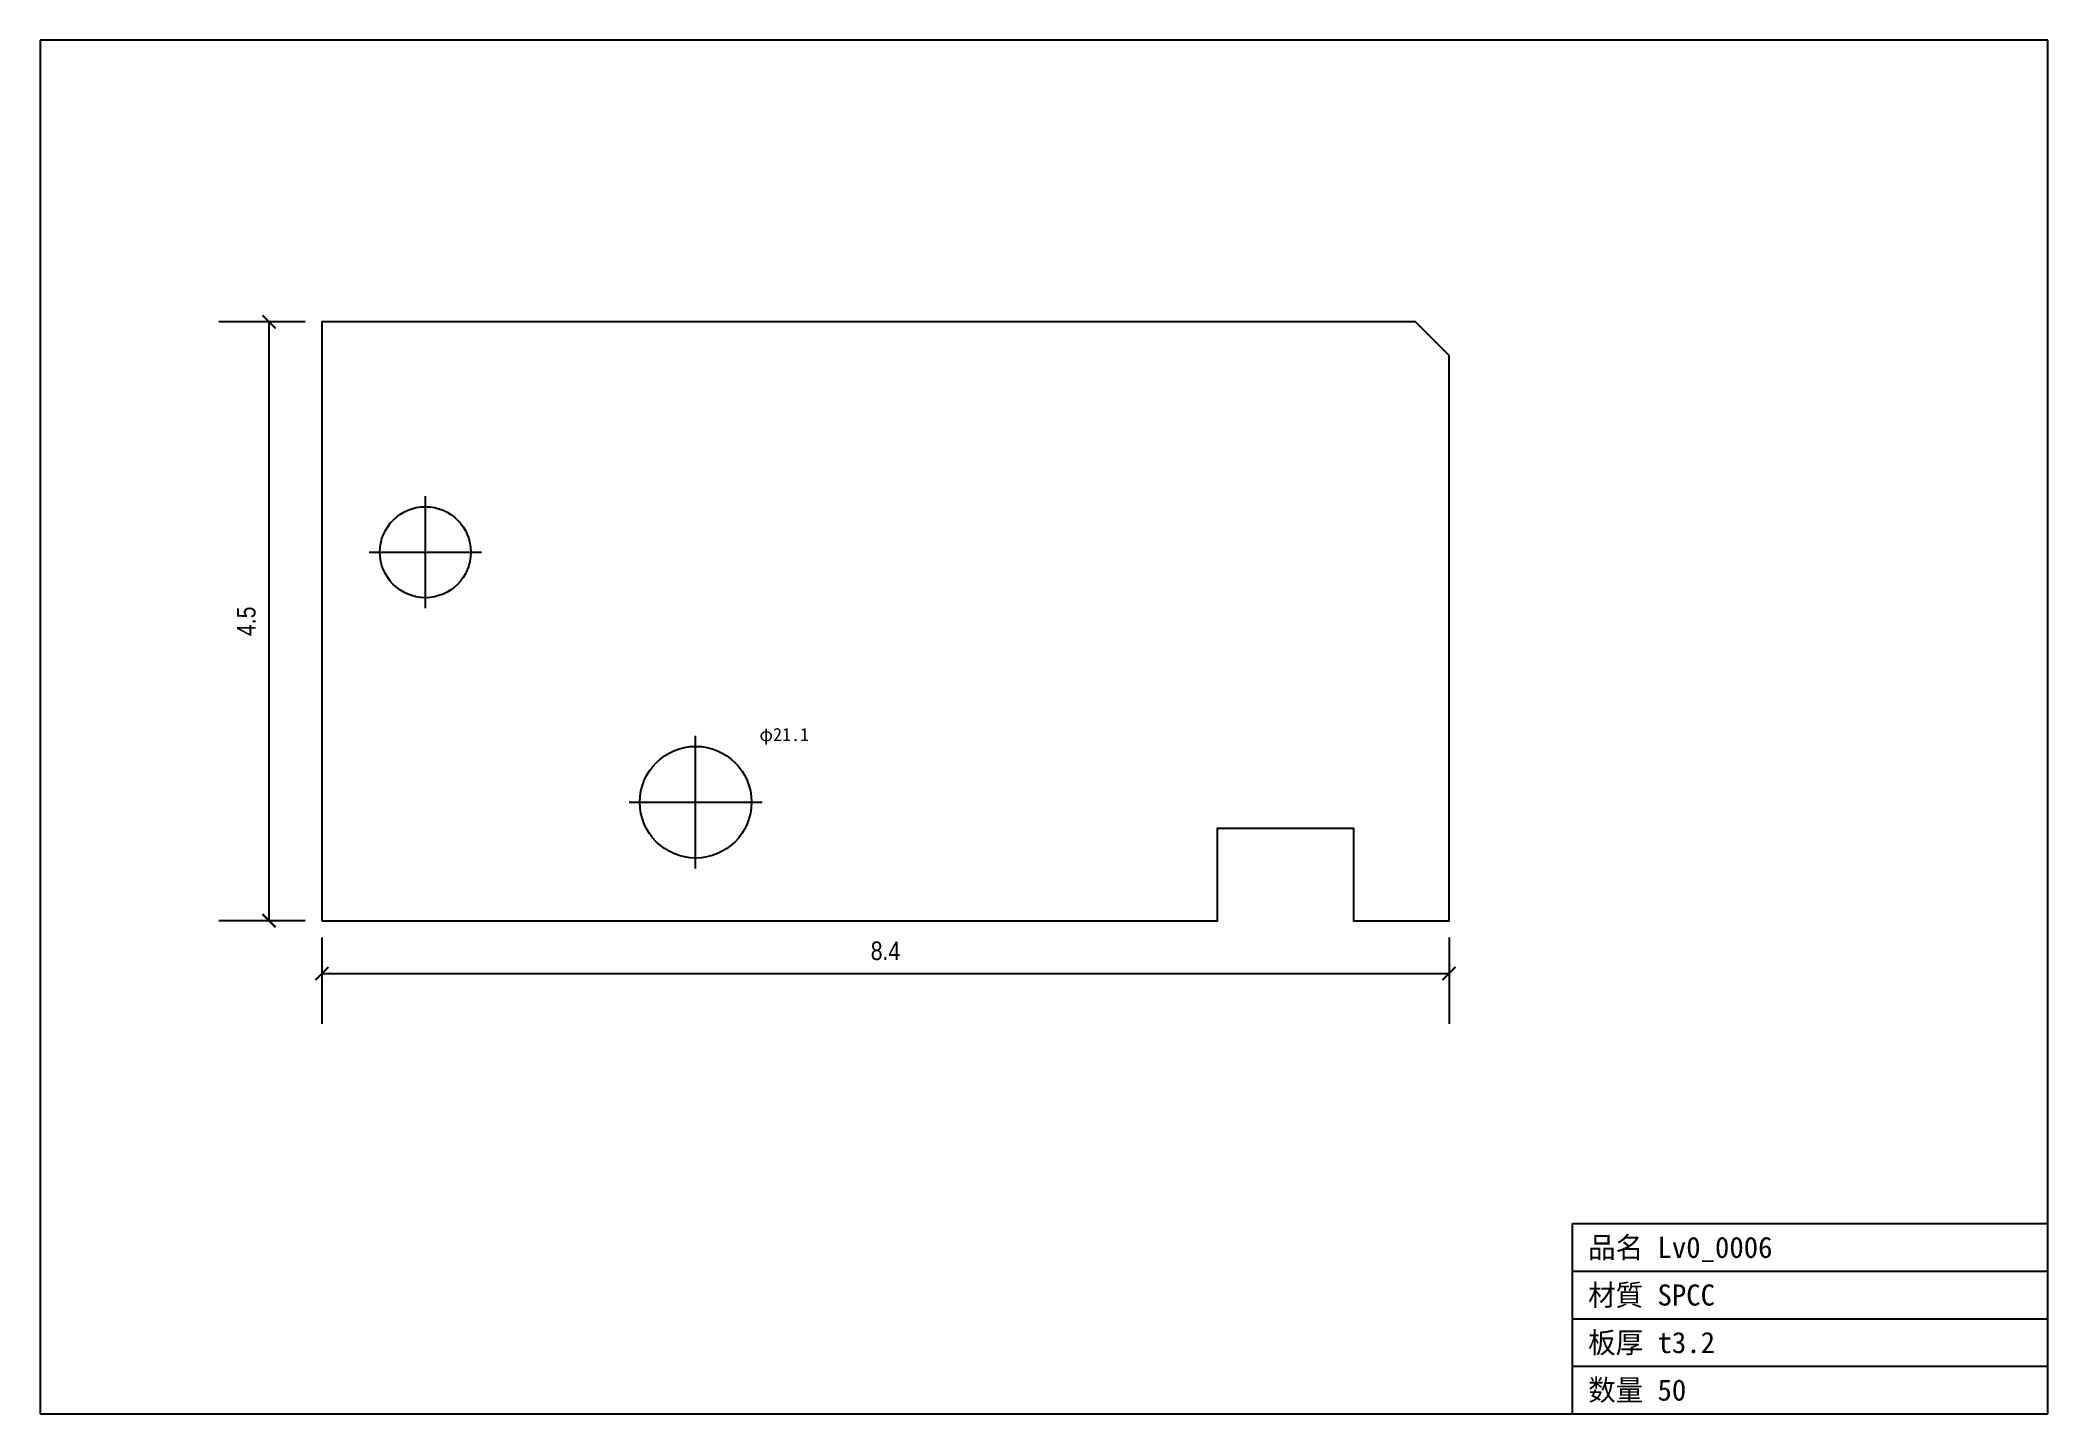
# Model space of a CAD drawing. Header units: inches. Extents: x -2.1 to 12.9, y -3.7 to 6.6.
import ezdxf

# ---------------------------------------------------------------- set-up
doc = ezdxf.new("R2010")
doc.units = ezdxf.units.IN
doc.linetypes.add('CENTER', pattern=[5.08, 3.175, -0.635, 0.635, -0.635])
doc.styles.add('OpenSansCondensed-Light', font='OpenSansCondensed-Light.ttf')
doc.dimstyles.new('EZDXF', dxfattribs={"dimtxt": 0.25, "dimasz": 0.175, "dimexe": 0.375, "dimexo": 0.125, "dimgap": 0.1, "dimtad": 1, "dimlfac": 100, "dimzin": 12, "dimdsep": 46, "dimtxsty": 'OpenSansCondensed-Light', "dimblk": 'ARCHTICK', "dimcen": 2.5, "dimazin": 3, "dimtfac": 0.5, "dimtmove": 2, "dimatfit": 3})

# ---------------------------------------------------------------- blocks, each defined once
blk = doc.blocks.new('_ARCHTICK')
at = {"color": 0, "linetype": 'BYBLOCK', "const_width": 0.15}
blk.add_lwpolyline([(-0.5, -0.5), (0.5, 0.5)], dxfattribs=at)

msp = doc.modelspace()

# ---------------------------------------------------------------- linework, layer by layer
at = {"color": 7, "linetype": 'CONTINUOUS'}
for p, q in [((12.861, 6.561), (-2.1, 6.561)), ((-2.1, 6.561), (-2.1, -3.675)), ((12.861, -3.675), (12.861, 6.561)), ((9.318, -3.675), (9.318, -2.257)), ((9.318, -2.257), (12.861, -2.257)), ((9.318, -2.612), (12.861, -2.612)), ((9.318, -2.966), (12.861, -2.966)), ((9.318, -3.32), (12.861, -3.32)), ((-2.1, -3.675), (12.861, -3.675))]:
    msp.add_line(p, q, dxfattribs=at)
at = {"color": 1, "linetype": 'CENTER'}
for p, q in [((0.771, 2.329), (0.771, 3.163)), ((0.353, 2.746), (1.188, 2.746)), ((2.785, 0.388), (2.785, 1.378)), ((2.29, 0.883), (3.28, 0.883))]:
    msp.add_line(p, q, dxfattribs=at)
at = {"color": 7, "linetype": 'CONTINUOUS'}
msp.add_lwpolyline([(0, 0), (6.674, 0), (6.674, 0.69), (7.687, 0.69), (7.687, 0), (8.399, 0), (8.399, 4.212), (8.15, 4.462), (0, 4.462)], close=True, dxfattribs=at)
for centre, radius in [((0.771, 2.746), 0.339), ((2.785, 0.883), 0.416), ((2.785, 0.883), 0.416)]:
    msp.add_circle(centre, radius, dxfattribs=at)

# ---------------------------------------------------------------- texts
at = {"color": 2}
for s, height, p in [('φ21.1', 0.0984, (3.26, 1.338)), ('品名 Lv0_0006', 0.15748, (9.436, -2.513)), ('材質 SPCC', 0.1575, (9.436, -2.868)), ('板厚 t3.2', 0.1575, (9.436, -3.222)), ('数量 50', 0.1575, (9.436, -3.576))]:
    msp.add_text(s, height=height, dxfattribs=at).set_placement(p)

# ---------------------------------------------------------------- dimensions: what is measured, and where the dimension line sits
msp.add_linear_dim(base=(-0.394, 0), p1=(0, 0), p2=(0, 4.462), angle=90, dimstyle='EZDXF', override={"dimtxt": 0.137795, "dimasz": 0.098425, "dimdec": 1, "dimlfac": 1}, dxfattribs=at).render()
msp.add_linear_dim(base=(0, -0.394), p1=(0, 0), p2=(8.399, 0), dimstyle='EZDXF', override={"dimtxt": 0.137795, "dimasz": 0.098425, "dimdec": 1, "dimlfac": 1}, dxfattribs=at).render()

doc.saveas('drawing.dxf')
